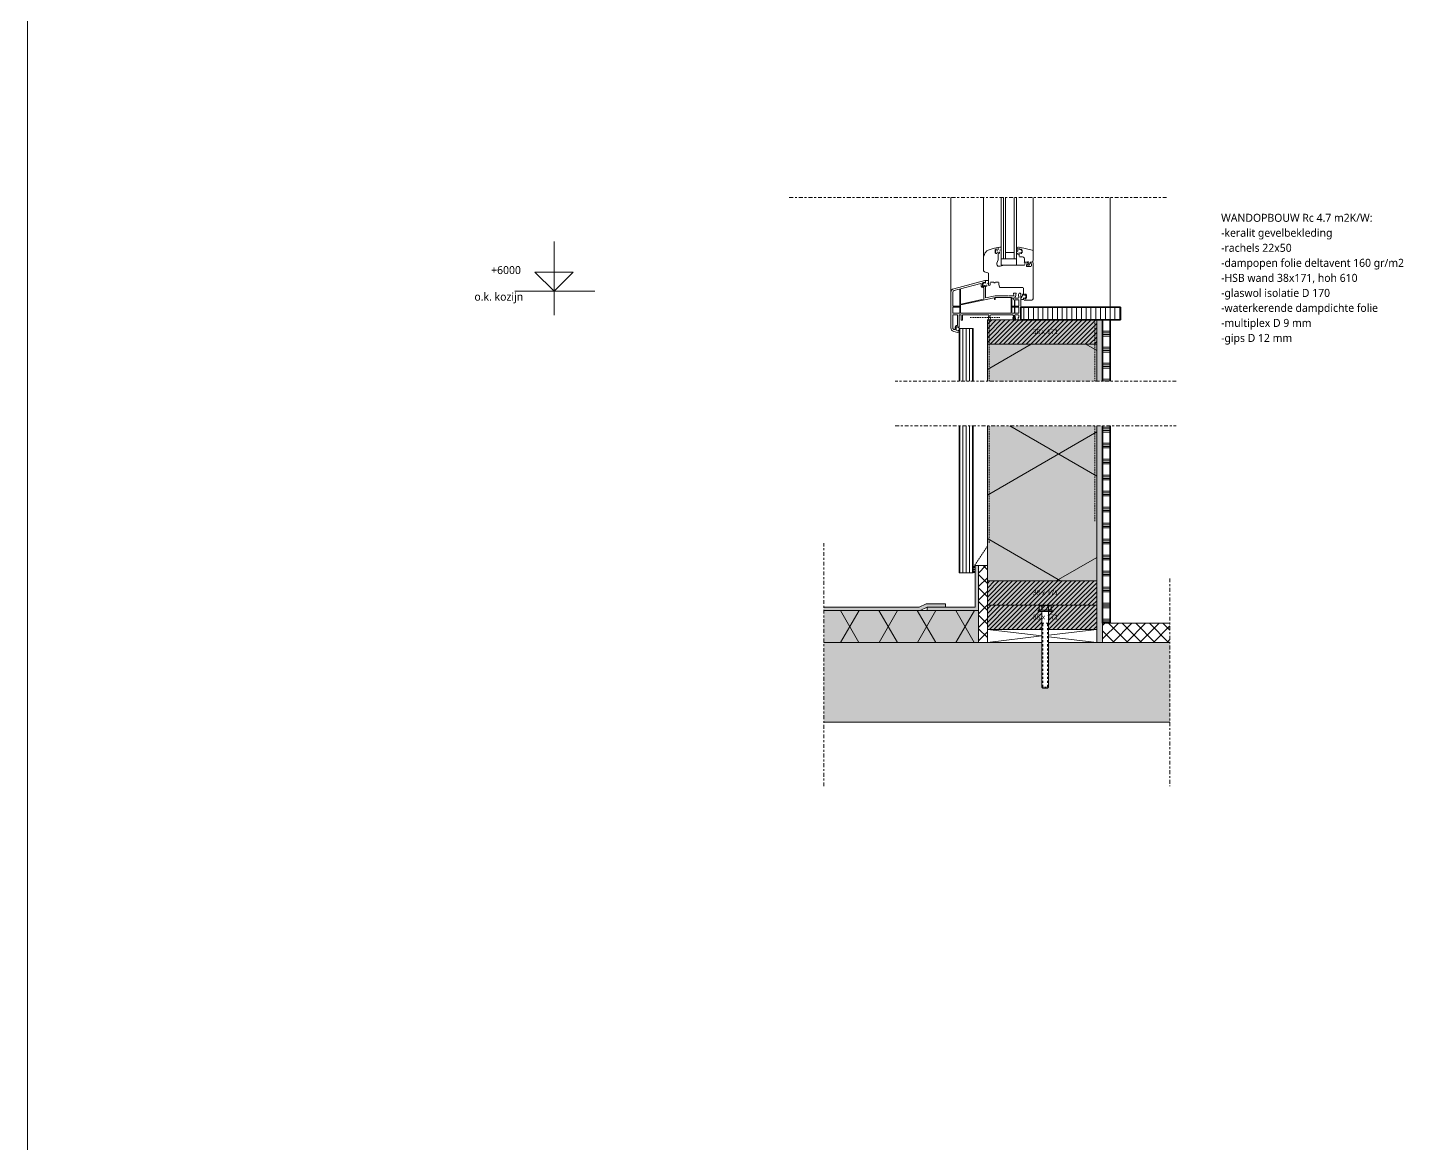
# Model space of a CAD drawing. Header units: millimetres. Extents: x 1813 to 34621, y -2347 to 13791.
# Drawn here: x 16579 to 18728, y 9748 to 11492 of the extents above; entities that cross this region are included whole.
import ezdxf

# ---------------------------------------------------------------- set-up
doc = ezdxf.new("R2010")
doc.units = ezdxf.units.MM
for name, pattern in [('Dash', [6.35, 3.175, -3.175]), ('MV_center', [15, 6, -3, 3, -3]), ('MV_hidden', [3.75, 2.5, -1.25]), ('Streep 1_1', [2, 1, -1])]:
    doc.linetypes.add(name, pattern=pattern)
for name, color, linetype, lineweight in [('A-ANNO-NOTE', 131, 'Continuous', 18), ('A-DETL', 90, 'Continuous', 13), ('A-DETL-GENF', 92, 'Continuous', 18), ('A-DETL-GENF-HDLN', 1, 'Dash', 18), ('A-DETL-MEDM', 33, 'Continuous', 18), ('G-ANNO-TEXT', 231, 'Continuous', 13)]:
    doc.layers.add(name, color=color, linetype=linetype, lineweight=lineweight)
doc.styles.add('Segoe UI_3', font='segoeui.ttf', dxfattribs={"height": 12.5})
doc.styles.add('Segoe UI_B', font='segoeui.ttf', dxfattribs={"height": 12.5})
doc.styles.add('Swis721 Cn BT_1', font='swissc.ttf', dxfattribs={"height": 7.5})
pattern_1 = [(45, (0, 0), (-10.606602, 10.606602), []), (135, (0, 0), (-10.606602, -10.606602), [])]

# ---------------------------------------------------------------- blocks, each defined once
blk = doc.blocks.new('42_isolatie - Type 1-5073902-Details Verbouwingen')
at = {"layer": 'A-DETL-GENF'}
blk.add_hatch(color=256, dxfattribs=at).paths.add_polyline_path([(255.3, 0.8), (260.3, 0.8), (260.3, 50.8), (18.6, 50.8), (18.6, 0.8), (180.3, 0.8)])
at = {"layer": 'A-DETL-GENF', "lineweight": 13}
h = blk.add_hatch(dxfattribs=at)
h.set_pattern_fill('FP_177', color=256, style=0, pattern_type=2)
h.set_pattern_definition([(60, (0, 0), (-45.033, 26), []), (120, (0, 0), (-45.033, -26), [])])
h.paths.add_polyline_path([(255.3, 0.8), (260.3, 0.8), (260.3, 50.8), (18.6, 50.8), (18.6, 0.8), (180.3, 0.8)])
at = {"layer": 'A-DETL-GENF'}
for p, q in [((169.2, 50.8), (18.6, 50.8)), ((180.3, 50.8), (169.2, 50.8)), ((180.3, 50.8), (169.2, 50.8)), ((260.3, 50.8), (180.3, 50.8)), ((260.3, 0.8), (260.3, 50.8)), ((260.3, 0.8), (260.3, 50.8)), ((18.6, 0.8), (260.3, 0.8))]:
    blk.add_line(p, q, dxfattribs=at)
blk = doc.blocks.new('NLRS_00_DI_hout_rechthoekig1 - SLS 38x171-V105-Details Verbouwingen')
at = {"layer": 'A-DETL-GENF', "lineweight": 13}
blk.add_hatch(color=256, dxfattribs=at).paths.add_polyline_path([(0, -38), (85.3, -38), (85.3, -9.7), (95.3, -9.7), (95.3, -38), (171, -38), (171, 0), (0, 0), (0, -9.7)])
at = {"layer": 'A-DETL-MEDM', "lineweight": 13}
h = blk.add_hatch(dxfattribs=at)
h.set_pattern_fill('FP_178', color=256, style=0, pattern_type=2)
h.set_pattern_definition([(45, (-18078.078, -10589.168), (-3.5355339, 3.5355339), [])])
h.paths.add_polyline_path([(0, -38), (85.3, -38), (85.3, -9.7), (95.3, -9.7), (95.3, -38), (171, -38), (171, 0), (0, 0), (0, -9.7)])
at = {"layer": 'A-DETL-MEDM'}
for p, q in [((0, 0), (171, 0)), ((0, -38), (0, 0)), ((171, 0), (171, -38)), ((171, 0), (171, -38)), ((171, 0), (171, -38)), ((85.3, -38), (0, -38)), ((85.3, -38), (0, -38)), ((171, -38), (95.3, -38)), ((171, -38), (95.3, -38))]:
    blk.add_line(p, q, dxfattribs=at)
blk = doc.blocks.new('NLRS_00_DI_hout_rechthoekig1 - SLS 38x171-V106-Details Verbouwingen')
at = {"layer": 'A-DETL-GENF', "lineweight": 13}
blk.add_hatch(color=256, dxfattribs=at).paths.add_polyline_path([(0, -38), (171, -38), (171, 0), (0, 0)])
at = {"layer": 'A-DETL-MEDM', "lineweight": 13}
h = blk.add_hatch(dxfattribs=at)
h.set_pattern_fill('FP_179', color=256, style=0, pattern_type=2)
h.set_pattern_definition([(45, (-18078.078, -10627.168), (-3.5355339, 3.5355339), [])])
h.paths.add_polyline_path([(0, -38), (171, -38), (171, 0), (0, 0)])
at = {"layer": 'A-DETL-MEDM'}
for p, q in [((0, 0), (171, 0)), ((0, -38), (0, 0)), ((171, 0), (171, -38)), ((171, 0), (171, -38)), ((171, 0), (171, -38)), ((171, -38), (0, -38)), ((171, -38), (0, -38))]:
    blk.add_line(p, q, dxfattribs=at)
blk = doc.blocks.new('00 bout1 - M10-5073903-Details Verbouwingen')
at = {"layer": 'A-DETL-GENF'}
for p, q in [((-8.6, 9.5), (-9.5, 8.1)), ((-8.1, 5.3), (-9.5, 8.1)), ((-9.5, 8.1), (-9.5, -8.5)), ((-9.5, 2.4), (-8.1, 5.3)), ((-9.5, -2.4), (-9.5, 2.4)), ((-3, 9.5), (-8.6, 9.5)), ((-8.1, 5.3), (-3.4, 5.3)), ((-2, 8.1), (-3.4, 5.3)), ((-3.4, 5.3), (-2, 2.4)), ((-2, 8.1), (-3, 9.5)), ((0, 10.9), (-2, 10.9)), ((-2, 10.9), (-2, 0)), ((-2, 0), (-2, 8.1)), ((-2, 2.4), (-2, -2.4)), ((-2, -8.5), (-2, 0)), ((-2, 0), (-2, -10.9)), ((0, 5), (0, 10.9)), ((118, 5), (0, 5)), ((0, 5), (0, -5)), ((120, 3.5), (118, 5)), ((120, -3.5), (120, 3.5)), ((-8.1, -5.4), (-9.5, -2.4)), ((-9.5, -8.5), (-8.1, -5.4)), ((-9.5, -8.5), (-8.6, -9.5)), ((-8.6, -9.5), (-2.9, -9.5)), ((-8.1, -5.4), (-3.4, -5.4)), ((-2, -2.4), (-3.4, -5.4)), ((-3.4, -5.4), (-2, -8.5)), ((-2.9, -9.5), (-2, -8.5)), ((-2, -10.9), (0, -10.9)), ((0, -10.9), (0, -5)), ((0, -5), (118, -5)), ((118, -5), (120, -3.5))]:
    blk.add_line(p, q, dxfattribs=at)
at = {"layer": 'A-DETL-GENF', "linetype": 'Streep 1_1', "lineweight": 13}
for p, q in [((0, 5), (118, 5)), ((120, 3.5), (118, 5)), ((118, 5), (118, -5)), ((120, -3.5), (120, 3.5)), ((0, -5), (118, -5)), ((120, -3.5), (118, -5))]:
    blk.add_line(p, q, dxfattribs=at)
at = {"layer": 'A-DETL-GENF-HDLN'}
for p, q in [((18, 5), (19.5, 3.5)), ((18, -5), (18, 5)), ((19.5, 3.5), (118, 3.5)), ((18, -5), (19.5, -3.5)), ((19.5, -3.5), (118, -3.5))]:
    blk.add_line(p, q, dxfattribs=at)
blk = doc.blocks.new('NLRS_00_DI_maskeer - Type 1-V111-Details Verbouwingen')
at = {"layer": 'A-DETL-GENF', "linetype": 'MV_center'}
blk.add_line((359, 0), (225.6, 0), dxfattribs=at)
blk = doc.blocks.new('42_isolatie - Type 1-5073911-Details Verbouwingen')
at = {"layer": 'A-DETL-GENF'}
h = blk.add_hatch(color=256, dxfattribs=at)
h.paths.add_polyline_path([(0.3, 33.2), (0.3, 0.8), (242.5, 0.8), (242.5, 171.8), (0.3, 171.8)])
h.paths.add_polyline_path([(312.5, 33.2), (312.5, 0.8), (370.3, 0.8), (370.3, 171.8), (312.5, 171.8)])
at = {"layer": 'A-DETL-GENF', "lineweight": 13}
h = blk.add_hatch(dxfattribs=at)
h.set_pattern_fill('FP_183', color=256, style=0, pattern_type=2)
h.set_pattern_definition([(60, (-2130.3, 171.02), (-147.224, 85), []), (120, (-2130.3, 171.02), (-147.224, -85), [])])
h.paths.add_polyline_path([(0.3, 33.2), (0.3, 0.8), (242.5, 0.8), (242.5, 171.8), (0.3, 171.8)])
h.paths.add_polyline_path([(312.5, 33.2), (312.5, 0.8), (370.3, 0.8), (370.3, 171.8), (312.5, 171.8)])
at = {"layer": 'A-DETL-GENF'}
for p, q in [((242.5, 171.8), (0.3, 171.8)), ((0.3, 171.8), (0.3, 0.8)), ((242.5, 171.8), (0.3, 171.8)), ((0.3, 171.8), (0.3, 0.8)), ((370.3, 171.8), (312.5, 171.8)), ((370.3, 171.8), (312.5, 171.8)), ((370.3, 0.8), (370.3, 171.8)), ((0.3, 0.8), (242.5, 0.8)), ((312.5, 0.8), (370.3, 0.8))]:
    blk.add_line(p, q, dxfattribs=at)
blk = doc.blocks.new('NLRS_00_DI_hout_rechthoekig1 - SLS 38x171-V112-Details Verbouwingen')
at = {"layer": 'A-DETL-GENF', "lineweight": 13}
blk.add_hatch(color=256, dxfattribs=at).paths.add_polyline_path([(0, -38), (171, -38), (171, 0), (0, 0)])
at = {"layer": 'A-DETL-MEDM', "lineweight": 13}
h = blk.add_hatch(dxfattribs=at)
h.set_pattern_fill('FP_184', color=256, style=0, pattern_type=2)
h.set_pattern_definition([(45, (-18078.078, -11035.168), (-3.5355339, 3.5355339), [])])
h.paths.add_polyline_path([(0, -38), (171, -38), (171, 0), (0, 0)])
at = {"layer": 'A-DETL-MEDM'}
for p, q in [((0, 0), (52.2, 0)), ((0, -38), (0, 0)), ((52.2, 0), (171, 0)), ((171, 0), (171, -38)), ((171, 0), (171, -38)), ((171, 0), (171, -38)), ((171, -38), (0, -38)), ((171, -38), (0, -38))]:
    blk.add_line(p, q, dxfattribs=at)
blk = doc.blocks.new('00_maskeer1 - Type 1-5073908-Details Verbouwingen')
at = {"layer": 'A-DETL-GENF', "linetype": 'MV_center'}
blk.add_line((-100, 0), (339, 0), dxfattribs=at)
blk = doc.blocks.new('00_maskeer1 - Type 1-5073909-Details Verbouwingen')
at = {"layer": 'A-DETL-GENF', "linetype": 'MV_center'}
blk.add_line((339, 0), (-100, 0), dxfattribs=at)
blk = doc.blocks.new('NLRS_00_DI_maskeer - Type 1-5073912-Details Verbouwingen')
at = {"layer": 'A-DETL-GENF', "linetype": 'MV_center'}
blk.add_line((-100, 0), (359, 0), dxfattribs=at)
blk = doc.blocks.new('00_maskeer1 - Type 1-5073913-Details Verbouwingen')
at = {"layer": 'A-DETL-GENF', "linetype": 'MV_center'}
blk.add_line((280, 0), (-100, 0), dxfattribs=at)
blk = doc.blocks.new('00_maskeer1 - Type 1-5073904-Details Verbouwingen')
at = {"layer": 'A-DETL-GENF', "linetype": 'MV_center'}
blk.add_line((-100, 0), (225, 0), dxfattribs=at)

msp = doc.modelspace()

# ---------------------------------------------------------------- hatches: boundary and pattern name
at = {"layer": 'A-DETL-GENF', "lineweight": 13}
h = msp.add_hatch(dxfattribs=at)
h.set_pattern_fill('FP_7', color=254, style=0, pattern_type=2)
h.set_pattern_definition([(90, (0, 0), (-7.5, 5e-16), [])])
h.paths.add_polyline_path([(18130.2, 11035.2), (18286.1, 11035.2), (18286.1, 11055.2), (18130.2, 11055.2)])
h = msp.add_hatch(dxfattribs=at)
h.set_pattern_fill('FP_8', color=254, style=0, pattern_type=2)
h.set_pattern_definition([(0, (0, 0), (0, 5), [50, 0]), (45, (0, 0), (5.00065916, 0), [7.071, -7.071]), (315, (0, 0), (5.00065916, 0), [7.071, -7.071])])
h.paths.add_polyline_path([(18258.1, 10531.2), (18258.1, 10869.4), (18249.1, 10869.4), (18249.1, 10531.2)])
h.paths.add_polyline_path([(18258.1, 10939.4), (18258.1, 11035.2), (18249.1, 11035.2), (18249.1, 10939.4)])
h = msp.add_hatch(dxfattribs=at)
h.set_pattern_fill('FP_9', color=254, style=0, pattern_type=2)
h.set_pattern_definition([(0, (0, 10), (0, 25), []), (0, (0, 12.5), (0, 25), []), (0, (0, 15), (0, 25), []), (0, (0, 17.5), (0, 25), [])])
h.paths.add_polyline_path([(18270.1, 10561.2), (18270.1, 10869.4), (18258.1, 10869.4), (18258.1, 10561.2)])
h.paths.add_polyline_path([(18270.1, 10939.4), (18270.1, 11035.2), (18258.1, 11035.2), (18258.1, 10939.4)])
h = msp.add_hatch(dxfattribs=at)
h.set_pattern_fill('FP_84', color=254, style=0, pattern_type=2)
h.set_pattern_definition([(90, (0, 0), (-5, 3e-16), [])])
h.paths.add_polyline_path([(18056.1, 10639.7), (18056.1, 10869.4), (18034.1, 10869.4), (18034.1, 10639.7)])
h.paths.add_polyline_path([(18056.1, 10939.4), (18056.1, 11021.6), (18034.1, 11021.6), (18034.1, 10939.4)])
at = {"layer": 'A-DETL-GENF'}
for points in [[(18012.6, 10581.2), (18064.1, 10581.2), (18064.1, 10651.2), (18059.1, 10651.2), (18059.1, 10586.2), (17984.1, 10586.2), (17984.1, 10581.2)], [(17973, 10581.2), (17984.1, 10586.2), (18012.6, 10586.2), (18012.6, 10591.2), (17982.6, 10591.2), (17971.5, 10586.2), (17822.4, 10586.2), (17822.4, 10581.2)], [(18363.4, 10406.2), (18363.4, 10531.2), (18173.4, 10531.2), (18173.4, 10461.4), (18171.9, 10459.4), (18164.9, 10459.4), (18163.4, 10461.4), (18163.4, 10531.2), (17822.4, 10531.2), (17822.4, 10406.2), (18258.1, 10406.2)]]:
    msp.add_hatch(color=7, dxfattribs=at).paths.add_polyline_path(points)
at = {"layer": 'A-DETL-GENF', "lineweight": 13}
h = msp.add_hatch(dxfattribs=at)
h.set_pattern_fill('FP_1', color=251, style=0, pattern_type=2)
h.set_pattern_definition(pattern_1)
h.paths.add_polyline_path([(18064.1, 10531.2), (18078.1, 10531.2), (18078.1, 10651.2), (18064.1, 10651.2), (18064.1, 10551.2)])
h = msp.add_hatch(dxfattribs=at)
h.set_pattern_fill('FP_1', color=254, style=0, pattern_type=2)
h.set_pattern_definition(pattern_1)
h.paths.add_polyline_path([(18363.4, 10531.2), (18363.4, 10561.2), (18258.1, 10561.2), (18258.1, 10531.2)])

# ---------------------------------------------------------------- linework, layer by layer
at = {"layer": 'A-DETL', "lineweight": 18}
for p, q in [((16578.6, 5599.5), (16578.6, 13099.5)), ((18021.1, 11078.1), (18021.1, 11226.6)), ((18072.1, 11133.8), (18072.1, 11226.6)), ((18099.7, 11130.7), (18099.7, 11226.6)), ((18103.2, 11130.7), (18103.2, 11226.6)), ((18106.7, 11130.7), (18106.7, 11226.6)), ((18120.2, 11130.7), (18120.2, 11226.6)), ((18123.7, 11130.7), (18123.7, 11226.6)), ((18149.6, 11141.8), (18149.6, 11226.6)), ((18270.1, 11055.2), (18270.1, 11226.6)), ((17401.2, 11042.7), (17401.2, 11157.7)), ((18072.5, 11135.1), (18072.1, 11133.8)), ((18073.4, 11137.4), (18072.5, 11135.1)), ((18074.4, 11139.6), (18073.4, 11137.4)), ((18075.5, 11141), (18074.4, 11139.6)), ((18076.4, 11142.1), (18075.5, 11141)), ((18077.5, 11143), (18076.4, 11142.1)), ((18079.6, 11144.4), (18077.5, 11143)), ((18080.9, 11144.9), (18079.6, 11144.4)), ((18087.4, 11146.7), (18080.9, 11144.9)), ((18094, 11148.5), (18087.4, 11146.7)), ((18090.5, 11139.8), (18090.5, 11145.1)), ((18090.5, 11142.4), (18092, 11140.5)), ((18090.7, 11145.6), (18092.5, 11146.2)), ((18092.3, 11145.1), (18090.8, 11143.1)), ((18093, 11139.3), (18090.9, 11139.3)), ((18093.6, 11144.4), (18094.4, 11144.4)), ((18093.6, 11141), (18094.8, 11141)), ((18094.4, 11140.9), (18093.6, 11140.9)), ((18094.8, 11144.7), (18094.8, 11148.3)), ((18094.8, 11129), (18094.8, 11140.2)), ((18095, 11148.2), (18095, 11144.7)), ((18097.4, 11148.7), (18095.2, 11148.4)), ((18095.2, 11140.4), (18095.2, 11139.2)), ((18095.9, 11139.2), (18097, 11140.2)), ((18097, 11140.2), (18097, 11141.9)), ((18098.8, 11148.9), (18097.4, 11148.7)), ((18097.7, 11143.8), (18098, 11144.6)), ((18099.7, 11147.8), (18099.4, 11148.7)), ((18099.7, 11143.6), (18099.7, 11147.8)), ((18103.2, 11140.7), (18103.2, 11130.7)), ((18120.2, 11140.7), (18106.7, 11140.7)), ((18123.7, 11148.7), (18123.7, 11149.8)), ((18123.9, 11140.8), (18123.7, 11141.7)), ((18124.5, 11147.9), (18123.9, 11148.5)), ((18124.4, 11139.5), (18123.9, 11140.8)), ((18125.2, 11138.6), (18124.4, 11139.5)), ((18125.2, 11147.2), (18124.5, 11147.9)), ((18124.8, 11142.6), (18125.5, 11142.1)), ((18125.9, 11138), (18125.2, 11138.6)), ((18125.5, 11149.2), (18126.6, 11148.8)), ((18125.7, 11144.2), (18125.6, 11146.7)), ((18125.7, 11142.7), (18125.7, 11144.2)), ((18126.8, 11138), (18125.9, 11138)), ((18127.6, 11140.5), (18127.6, 11138.7)), ((18127.6, 11138.7), (18127.6, 11140.5)), ((18127.6, 11134.7), (18127.6, 11138.7)), ((18127.7, 11147.9), (18127.7, 11145.1)), ((18127.7, 11145.1), (18127.7, 11147.9)), ((18128.3, 11148.7), (18148, 11144)), ((18129.2, 11144.9), (18129.2, 11145.7)), ((18129.2, 11145.7), (18129.2, 11144.9)), ((18130.7, 11140.5), (18129.9, 11139.9)), ((18129.9, 11139.2), (18132.1, 11139.2)), ((18132, 11145.7), (18130.3, 11146.1)), ((18130.3, 11145.2), (18131.4, 11144.1)), ((18131.5, 11141.2), (18130.7, 11140.5)), ((18131.4, 11144.1), (18131.9, 11143.3)), ((18132.7, 11139.9), (18132.7, 11145)), ((18148, 11144), (18149, 11143.5)), ((18149, 11143.5), (18149.5, 11142.8)), ((18149.5, 11142.8), (18149.6, 11141.8)), ((18149.6, 11141.8), (18149.7, 11127.9)), ((18072.1, 11133.8), (18072.1, 11113.1)), ((18092.9, 11123.9), (18094.8, 11129)), ((18092.9, 11122.6), (18092.9, 11123.9)), ((18093, 11121.7), (18092.9, 11122.6)), ((18093.4, 11120.8), (18093, 11121.7)), ((18094.7, 11119.5), (18093.4, 11120.8)), ((18095.7, 11119), (18094.7, 11119.5)), ((18096.7, 11119), (18095.7, 11119)), ((18098, 11119), (18096.7, 11119)), ((18102.5, 11120.2), (18098, 11119)), ((18123.7, 11130.7), (18099.7, 11130.7)), ((18099.7, 11130.7), (18099.7, 11120.8)), ((18099.7, 11120.8), (18105.9, 11120.8)), ((18104.8, 11120.8), (18102.5, 11120.2)), ((18105.9, 11120.8), (18104.8, 11120.8)), ((18136.4, 11120.8), (18105.9, 11120.8)), ((18123.7, 11120.8), (18123.7, 11130.7)), ((18133, 11133.7), (18128.5, 11133.7)), ((18133.9, 11133.4), (18133, 11133.7)), ((18134.8, 11133.1), (18133.9, 11133.4)), ((18135.6, 11132.3), (18134.8, 11133.1)), ((18136, 11131.3), (18135.6, 11132.3)), ((18135.9, 11125.6), (18135.6, 11124.8)), ((18136.2, 11130.4), (18136, 11131.3)), ((18136.1, 11123.9), (18137.2, 11123.9)), ((18136.2, 11126.2), (18136.2, 11130.4)), ((18137.3, 11122.9), (18136.4, 11120.8)), ((18140.1, 11125.7), (18136.9, 11125.7)), ((18140.1, 11125.7), (18136.9, 11125.7)), ((18139.4, 11120.9), (18139.8, 11122.2)), ((18139.4, 11119.4), (18139.4, 11120.9)), ((18139.8, 11118.7), (18139.4, 11119.4)), ((18139.8, 11122.2), (18140.7, 11125.2)), ((18146.2, 11118.7), (18139.8, 11118.7)), ((18140.9, 11119.2), (18139.9, 11119.3)), ((18140, 11121.1), (18141, 11121.1)), ((18141.7, 11126.2), (18140.9, 11126.2)), ((18141.8, 11119.3), (18140.9, 11119.2)), ((18141.5, 11121.7), (18142.5, 11123)), ((18142.5, 11125.7), (18141.7, 11126.2)), ((18145.2, 11123.9), (18142.2, 11119.4)), ((18142.5, 11123), (18142.8, 11124)), ((18142.8, 11124), (18142.9, 11125)), ((18144.8, 11125), (18145.2, 11123.9)), ((18144.8, 11125), (18145.2, 11123.9)), ((18146, 11125.7), (18145.2, 11125.7)), ((18145.2, 11123.9), (18146.2, 11123.9)), ((18148.9, 11125.7), (18146, 11125.7)), ((18148.6, 11125.7), (18146.9, 11125.7)), ((18147, 11123.4), (18147, 11119.3)), ((18149.5, 11127.5), (18148.8, 11126.7)), ((18149.7, 11069.3), (18149.7, 11124.9)), ((17431.2, 11110.1), (17371.3, 11110.1)), ((17371.3, 11110.1), (17401.3, 11080.1)), ((17401.2, 11080.1), (17431.2, 11110.1)), ((18074.4, 11097), (18025.5, 11083.9)), ((18067.9, 11092.2), (18036.4, 11083.7)), ((18070.6, 11088.2), (18070.6, 11093)), ((18072.4, 11093.3), (18070.8, 11091.3)), ((18070.9, 11093.5), (18073.6, 11094.2)), ((18072.1, 11113.1), (18072.3, 11111.9)), ((18072.3, 11111.9), (18072.8, 11111.2)), ((18072.8, 11111.2), (18073.6, 11110.5)), ((18073.6, 11110.5), (18079.1, 11109)), ((18073.6, 11094.2), (18073.6, 11092.7)), ((18074.1, 11092.7), (18075.1, 11093.7)), ((18075, 11096.4), (18075.1, 11092.9)), ((18075.1, 11093.7), (18075.1, 11096.5)), ((18077.5, 11096.9), (18075.2, 11096.6)), ((18078.9, 11097.1), (18077.5, 11096.9)), ((18077.8, 11092), (18078.1, 11092.8)), ((18079.1, 11109), (18079.9, 11108.5)), ((18080.1, 11096), (18079.5, 11096.8)), ((18079.9, 11108.5), (18080.1, 11107.7)), ((18080.1, 11107.7), (18080.1, 11089.2)), ((18080.1, 11091.8), (18080.1, 11096)), ((18082.3, 11089.5), (18082.3, 11093.3)), ((18083, 11094.3), (18088.2, 11094.3)), ((18088.8, 11093.7), (18088.8, 11092.6)), ((18090, 11092.6), (18090, 11094)), ((18090.7, 11094.4), (18095.4, 11094.4)), ((18096.2, 11093.8), (18096.3, 11091.3)), ((17339.9, 11080.1), (17464.9, 11080.1)), ((18021.1, 11078.1), (18021.1, 11023)), ((18024.1, 11057.1), (18024.1, 11078.1)), ((18026.3, 11081), (18034.2, 11083.1)), ((18034.9, 11082.6), (18034.9, 11057.1)), ((18036.1, 11083.2), (18036.1, 11060.5)), ((18068.6, 11088.2), (18068.6, 11091.7)), ((18070.7, 11090.4), (18072.1, 11088.6)), ((18073.6, 11087.7), (18071.1, 11087.7)), ((18072.1, 11085.7), (18071.1, 11085.7)), ((18072.6, 11068.1), (18072.6, 11085.2)), ((18073.6, 11089.2), (18074.8, 11089.2)), ((18073.6, 11089.2), (18073.6, 11087.7)), ((18075.1, 11088.2), (18074, 11089.2)), ((18075.1, 11069.7), (18075.1, 11088.2)), ((18090.1, 11072.9), (18075.1, 11069.7)), ((18075.2, 11088.6), (18075.2, 11087.3)), ((18075.9, 11087.3), (18077.1, 11088.4)), ((18077.1, 11088.4), (18077.1, 11090)), ((18080.8, 11089), (18081.7, 11089.1)), ((18110.2, 11072.9), (18090.1, 11072.9)), ((18096.3, 11091.3), (18097.2, 11086.5)), ((18097.3, 11086.1), (18098.2, 11086)), ((18098.2, 11086), (18125.6, 11086)), ((18119.3, 11072.9), (18111.2, 11072.9)), ((18122.9, 11077), (18119, 11077)), ((18119, 11077), (18119.3, 11072.9)), ((18122, 11071.5), (18122.9, 11077)), ((18125.6, 11086), (18133.9, 11086)), ((18127.7, 11077), (18126.7, 11075.2)), ((18126.7, 11075.2), (18126.7, 11072.2)), ((18127.4, 11072.2), (18127.4, 11069.7)), ((18129.2, 11077), (18127.7, 11077)), ((18130.2, 11055.2), (18130.2, 11076)), ((18130.2, 11068.7), (18130.2, 11072.5)), ((18131.2, 11072.3), (18131.2, 11070.7)), ((18131.3, 11069.8), (18132.8, 11073.3)), ((18132.8, 11073.3), (18133.2, 11074.2)), ((18133.2, 11074.2), (18133.8, 11076.1)), ((18134.7, 11084.8), (18134.7, 11074)), ((18134.7, 11076.1), (18134.7, 11074)), ((18135, 11073.7), (18136, 11073.7)), ((18135, 11073.7), (18136, 11073.7)), ((18136.2, 11073.9), (18136.2, 11074.8)), ((18136.4, 11075.3), (18138.8, 11075.3)), ((18138.6, 11071.1), (18137.1, 11069.3)), ((18137.2, 11074.6), (18138.9, 11072.4)), ((18139.3, 11074.8), (18139.3, 11069.2)), ((18024.1, 11046.2), (18024.1, 11054.9)), ((18034.4, 11056.6), (18024.6, 11056.6)), ((18024.6, 11055.4), (18034.4, 11055.4)), ((18034.9, 11054.9), (18034.9, 11046.2)), ((18036.1, 11058.3), (18036.1, 11046.2)), ((18088.5, 11069.8), (18036.5, 11058.8)), ((18036.7, 11060), (18072.2, 11067.6)), ((18089.1, 11067.2), (18089.1, 11069.3)), ((18090.1, 11067.2), (18089.1, 11067.2)), ((18090.1, 11069.7), (18090.1, 11067.2)), ((18114.7, 11070.2), (18090.6, 11070.2)), ((18115.2, 11046.2), (18115.2, 11069.7)), ((18116.4, 11057.1), (18116.4, 11069.7)), ((18116.4, 11047.3), (18116.4, 11054.9)), ((18119.9, 11056.6), (18116.9, 11056.6)), ((18116.9, 11055.4), (18119.9, 11055.4)), ((18120.4, 11066.3), (18120.4, 11057.1)), ((18120.4, 11054.9), (18120.4, 11046.2)), ((18121.2, 11057.1), (18121.2, 11066)), ((18121.2, 11046.2), (18121.2, 11054.9)), ((18126.9, 11069.2), (18121.3, 11069.2)), ((18121.7, 11066.5), (18126.7, 11066.5)), ((18126.7, 11056.6), (18121.7, 11056.6)), ((18121.7, 11055.4), (18126.7, 11055.4)), ((18127.2, 11066), (18127.2, 11057.1)), ((18127.2, 11054.9), (18127.2, 11046.2)), ((18131.2, 11067.5), (18130.5, 11068.1)), ((18134.6, 11067.3), (18131.8, 11067.3)), ((18134.8, 11068.1), (18134.6, 11067.3)), ((18134.8, 11069.8), (18134.8, 11068.1)), ((18134.8, 11069.8), (18134.8, 11066.4)), ((18135.7, 11065.9), (18146.1, 11065.9)), ((18136.3, 11068.5), (18136.3, 11069.6)), ((18138.9, 11068.4), (18136.7, 11068.4)), ((18146.1, 11065.9), (18147.6, 11066.2)), ((18147.6, 11066.2), (18148.8, 11066.8)), ((18148.8, 11066.8), (18149.6, 11068)), ((18149.6, 11068), (18149.7, 11069.3)), ((18024.1, 11023), (18024.1, 11042.5)), ((18034.4, 11045.7), (18024.6, 11045.7)), ((18024.6, 11043), (18031.1, 11043)), ((18031.6, 11042.5), (18031.6, 11026.9)), ((18034.1, 11023.9), (18034.1, 11042.5)), ((18034.6, 11043), (18036.6, 11043)), ((18036.6, 11045.7), (18114.7, 11045.7)), ((18037.1, 11042.5), (18037.1, 11035)), ((18037.1, 11035), (18039.1, 11035)), ((18039.1, 11035), (18039.1, 11042.5)), ((18039.6, 11043), (18080.1, 11043)), ((18080.6, 11042.4), (18079.3, 11035)), ((18079.3, 11035), (18082, 11035)), ((18081.8, 11039), (18082.4, 11042.5)), ((18083.1, 11039), (18081.8, 11039)), ((18082.4, 11035.4), (18083.1, 11039)), ((18083, 11043), (18117.8, 11043)), ((18119.9, 11045.7), (18116.9, 11045.7)), ((18119, 11039), (18117.7, 11039)), ((18117.7, 11039), (18118.4, 11035.4)), ((18118.4, 11042.5), (18119, 11039)), ((18119.3, 11036), (18118.9, 11038)), ((18118.9, 11038), (18120.2, 11038)), ((18118.9, 11035), (18122.4, 11035)), ((18120.2, 11038), (18119.3, 11043)), ((18121.2, 11036), (18119.3, 11036)), ((18120, 11043), (18121.2, 11036)), ((18122.4, 11035), (18121.1, 11042.5)), ((18121.5, 11043), (18126.7, 11043)), ((18126.7, 11045.7), (18121.7, 11045.7)), ((18127.2, 11039), (18126.2, 11039)), ((18126.2, 11039), (18126.2, 11035)), ((18126.2, 11035), (18130.2, 11035)), ((18127.2, 11042.5), (18127.2, 11039)), ((18130.2, 11035), (18130.2, 11035.2)), ((18025.5, 11017.2), (18033.4, 11015)), ((18027.6, 11023.9), (18027.6, 11020.5)), ((18029.6, 11019), (18029.6, 11023.9)), ((18032.6, 11017.9), (18029.9, 11018.6)), ((18031.1, 11026.4), (18030.1, 11026.4)), ((18030.1, 11024.4), (18032.6, 11024.4)), ((18032.6, 11024.4), (18032.6, 11022.9)), ((18032.6, 11019.4), (18032.6, 11017.9)), ((18033.1, 11022.9), (18034.1, 11023.9)), ((18034.1, 11018.4), (18033.1, 11019.4)), ((18034.1, 11021.6), (18034.1, 10939.4)), ((18056.1, 11021.6), (18034.1, 11021.6)), ((18034.1, 11015.5), (18034.1, 11018.4)), ((18056.1, 10939.4), (18056.1, 11021.6)), ((18034.1, 10869.4), (18034.1, 10639.7)), ((18056.1, 10639.7), (18056.1, 10869.4)), ((18064.1, 10651.2), (18059.1, 10651.2)), ((18059.1, 10651.2), (18059.1, 10586.2)), ((18078.1, 10651.2), (18064.1, 10651.2)), ((18064.1, 10581.2), (18064.1, 10651.2)), ((18034.1, 10639.7), (18056.1, 10639.7)), ((18078.1, 10531.2), (18078.1, 10627.2)), ((17971.5, 10586.2), (17822.4, 10586.2)), ((17822.4, 10581.2), (17973, 10581.2)), ((17982.6, 10591.2), (17971.5, 10586.2)), ((17973, 10581.2), (17984.1, 10586.2)), ((18012.6, 10591.2), (17982.6, 10591.2)), ((17984.1, 10586.2), (17984.1, 10581.2)), ((17984.1, 10586.2), (18012.6, 10586.2)), ((17984.1, 10581.2), (18064.1, 10581.2)), ((18012.6, 10586.2), (18012.6, 10591.2)), ((18059.1, 10586.2), (18012.6, 10586.2)), ((18064.1, 10581.2), (18064.1, 10531.2)), ((18363.4, 10561.2), (18258.1, 10561.2)), ((18258.1, 10561.2), (18258.1, 10531.2)), ((18078.1, 10551.2), (18078.1, 10531.2)), ((18078.1, 10551.2), (18163.4, 10541.2)), ((18163.4, 10541.2), (18078.1, 10531.2)), ((18249.1, 10551.2), (18173.4, 10542.3)), ((18173.4, 10540), (18249.1, 10531.2)), ((18163.4, 10531.2), (17822.4, 10531.2)), ((18064.1, 10531.2), (18078.1, 10531.2)), ((18249.1, 10531.2), (18173.4, 10531.2)), ((18258.1, 10531.2), (18363.4, 10531.2)), ((17822.4, 10406.2), (18363.4, 10406.2))]:
    msp.add_line(p, q, dxfattribs=at)
at = {"layer": 'A-DETL', "lineweight": 35}
for p, q in [((18130.2, 11055.2), (18130.2, 11035.2)), ((18286.1, 11055.2), (18130.2, 11055.2)), ((18286.1, 11035.2), (18286.1, 11055.2)), ((18130.2, 11035.2), (18286.1, 11035.2)), ((18258.1, 11035.2), (18258.1, 10939.4)), ((18270.1, 10939.4), (18270.1, 11035.2)), ((18258.1, 10869.4), (18258.1, 10561.2)), ((18270.1, 10561.2), (18270.1, 10869.4))]:
    msp.add_line(p, q, dxfattribs=at)
at = {"layer": 'A-DETL', "linetype": 'MV_hidden', "lineweight": 18}
for p, q in [((18051.1, 11039), (18097.6, 11039)), ((18246.1, 11031.1), (18246.1, 10939.4)), ((18246.1, 10869.4), (18246.1, 10720.8))]:
    msp.add_line(p, q, dxfattribs=at)
at = {"layer": 'A-DETL', "linetype": 'MV_hidden'}
for p, q in [((18081.1, 11035), (18081.1, 10939.4)), ((18081.1, 10869.4), (18081.1, 10686.5)), ((18078.1, 10681.8), (18057.4, 10650.1)), ((18057.4, 10650.1), (18057.4, 10639.7))]:
    msp.add_line(p, q, dxfattribs=at)
at = {"layer": 'A-DETL'}
for p, q in [((18258.1, 11035.2), (18249.1, 11035.2)), ((18249.1, 10997.2), (18249.1, 10939.4)), ((18249.1, 10869.4), (18249.1, 10531.2)), ((18249.1, 10531.2), (18258.1, 10531.2))]:
    msp.add_line(p, q, dxfattribs=at)
at = {"layer": 'A-DETL', "lineweight": 18}
for centre, radius, start, end in [((18068.1, 11091.7), 0.5, 0, 105), ((18074.6, 11096.5), 0.5, 0, 105), ((18027.1, 11078.1), 6, 105, 180), ((18027.1, 11078.1), 3, 105, 180), ((18034.4, 11082.6), 0.5, 0, 105), ((18071.1, 11088.2), 2.5, 180, 270), ((18071.1, 11088.2), 0.5, 180, 270), ((18072.1, 11085.2), 0.5, 0, 90), ((18122, 11070.3), 1.25, 91.3688, 237.1401), ((18129.2, 11076), 1, 0, 90), ((18024.6, 11057.1), 0.5, 180, 270), ((18024.6, 11054.9), 0.5, 90, 180), ((18034.4, 11057.1), 0.5, 270, 0), ((18034.4, 11054.9), 0.5, 0, 90), ((18036.6, 11060.5), 0.5, 180, 282), ((18088.6, 11069.3), 0.5, 0, 102), ((18090.6, 11069.7), 0.5, 90, 180), ((18114.7, 11069.7), 0.5, 0, 90), ((18116.9, 11069.7), 0.5, 90, 180), ((18116.9, 11057.1), 0.5, 180, 270), ((18116.9, 11054.9), 0.5, 90, 180), ((18122, 11070.3), 3.95, 187.0997, 242.4242), ((18119.9, 11057.1), 0.5, 270, 0), ((18119.9, 11054.9), 0.5, 0, 90), ((18121.7, 11066), 0.5, 90, 180), ((18121.7, 11057.1), 0.5, 180, 270), ((18121.7, 11054.9), 0.5, 90, 180), ((18126.7, 11066), 0.5, 0, 90), ((18126.7, 11057.1), 0.5, 270, 0), ((18126.7, 11054.9), 0.5, 0, 90), ((18024.6, 11046.2), 0.5, 180, 270), ((18024.6, 11042.5), 0.5, 90, 180), ((18031.1, 11042.5), 0.5, 0, 90), ((18034.6, 11042.5), 0.5, 90, 180), ((18034.4, 11046.2), 0.5, 270, 0), ((18036.6, 11046.2), 0.5, 180, 270), ((18036.6, 11042.5), 0.5, 0, 90), ((18039.6, 11042.5), 0.5, 90, 180), ((18080.1, 11042.5), 0.5, 350, 90), ((18114.7, 11046.2), 0.5, 270, 0), ((18116.9, 11046.2), 0.5, 180, 270), ((18119.9, 11046.2), 0.5, 270, 0), ((18121.7, 11046.2), 0.5, 180, 270), ((18126.7, 11046.2), 0.5, 270, 0), ((18027.1, 11023), 6, 180, 255), ((18027.1, 11023), 3, 180, 270.0001), ((18027.1, 11020.5), 0.5, 270.0001, 0), ((18030.1, 11023.9), 2.5, 90, 180), ((18030.1, 11023.9), 0.5, 90, 180), ((18031.1, 11026.9), 0.5, 270, 0), ((18033.6, 11015.5), 0.5, 255, 0)]:
    msp.add_arc(centre, radius, start, end, dxfattribs=at)

# ---------------------------------------------------------------- block references
at = {"layer": 'A-DETL-GENF', "linetype": 'MV_center'}
for name, p, rotation in [('NLRS_00_DI_maskeer - Type 1-V111-Details Verbouwingen', (18127.7, 11226.6), 180), ('00_maskeer1 - Type 1-5073913-Details Verbouwingen', (17822.4, 10586.2), 269.9999999999998), ('00_maskeer1 - Type 1-5073904-Details Verbouwingen', (18363.4, 10531.2), 269.9999999999998)]:
    msp.add_blockref(name, p, dxfattribs=dict(at, rotation=rotation))
for name, p in [('NLRS_00_DI_maskeer - Type 1-5073912-Details Verbouwingen', (18002.1, 11226.6)), ('00_maskeer1 - Type 1-5073909-Details Verbouwingen', (18034.1, 10939.4)), ('00_maskeer1 - Type 1-5073908-Details Verbouwingen', (18034.1, 10869.4))]:
    msp.add_blockref(name, p, dxfattribs=at)
at = {"layer": 'A-DETL-GENF', "rotation": 89.9999999999996}
msp.add_blockref('42_isolatie - Type 1-5073911-Details Verbouwingen', (18249.9, 10626.9), dxfattribs=at)
at = {"layer": 'A-DETL-GENF'}
msp.add_blockref('42_isolatie - Type 1-5073902-Details Verbouwingen', (17803.8, 10530.4), dxfattribs=at)
at = {"layer": 'A-DETL-GENF-HDLN', "rotation": 270.0000000000001}
msp.add_blockref('00 bout1 - M10-5073903-Details Verbouwingen', (18168.4, 10579.4), dxfattribs=at)
at = {"layer": 'A-DETL-MEDM', "lineweight": 13}
for name, p in [('NLRS_00_DI_hout_rechthoekig1 - SLS 38x171-V112-Details Verbouwingen', (18078.1, 11035.2)), ('NLRS_00_DI_hout_rechthoekig1 - SLS 38x171-V106-Details Verbouwingen', (18078.1, 10627.2)), ('NLRS_00_DI_hout_rechthoekig1 - SLS 38x171-V105-Details Verbouwingen', (18078.1, 10589.2))]:
    msp.add_blockref(name, p, dxfattribs=at)

# ---------------------------------------------------------------- texts
at = {"layer": 'A-ANNO-NOTE', "lineweight": 13, "char_height": 7.5, "width": 38.481, "attachment_point": 1, "style": 'Swis721 Cn BT_1'}
for insert in [(18149.1, 11020.6), (18149.1, 10612.6), (18149.1, 10574.6)]:
    msp.add_mtext('38 x 171', dxfattribs=dict(at, insert=insert))
at = {"layer": 'G-ANNO-TEXT', "color": 7, "char_height": 12.5, "attachment_point": 1}
for s, insert, width, style in [('WANDOPBOUW Rc 4.7 m2K/W:', (18443.3, 11201.1), 317.067, 'Segoe UI_B'), ('-keralit gevelbekleding', (18443.3, 11177.7), 214.451, 'Segoe UI_3'), ('-rachels 22x50', (18443.3, 11154.2), 135.485, 'Segoe UI_3'), ('+6000', (17302.9, 11119.4), 60.928, 'Segoe UI_3'), ('-dampopen folie deltavent 160 gr/m2', (18443.3, 11130.7), 355.949, 'Segoe UI_3'), ('-HSB wand 38x171, hoh 610 ', (18443.3, 11107.2), 270.97, 'Segoe UI_3'), ('o.k. kozijn', (17276.8, 11077.8), 92.595, 'Segoe UI_3'), ('-glaswol isolatie D 170', (18443.3, 11083.7), 212.447, 'Segoe UI_3'), ('-waterkerende dampdichte folie', (18443.3, 11060.3), 300.633, 'Segoe UI_3'), ('-multiplex D 9 mm', (18443.3, 11036.8), 176.371, 'Segoe UI_3'), ('-gips D 12 mm', (18443.3, 11013.3), 140.295, 'Segoe UI_3')]:
    msp.add_mtext(s, dxfattribs=dict(at, insert=insert, width=width, style=style))

doc.saveas('drawing.dxf')
